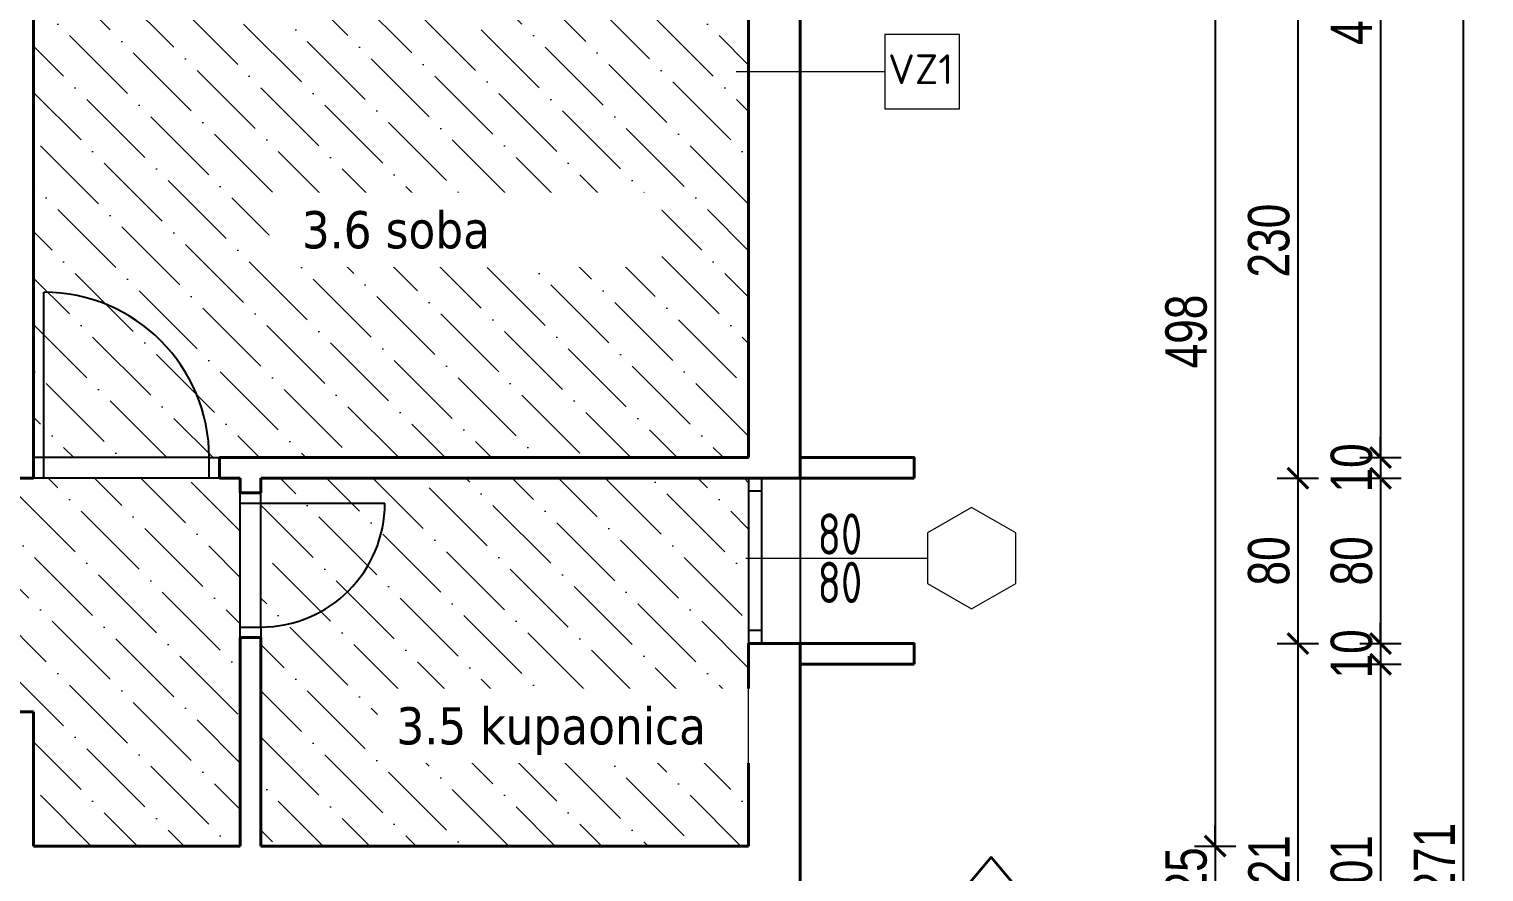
# Model space of a CAD drawing. Header units: millimetres. Extents: x 195897 to 285417, y -229751 to -116129.
# Drawn here: x 223162 to 223866, y -222599 to -222191 of the extents above; entities that cross this region are included whole.
import ezdxf
from ezdxf.enums import TextEntityAlignment as Align

# ---------------------------------------------------------------- set-up
doc = ezdxf.new("R2010")
doc.units = ezdxf.units.MM
doc.header["$PDMODE"] = 2
doc.linetypes.add('HIDDEN', pattern=[0.375, 0.25, -0.125])
doc.layers.get('0').update_dxf_attribs({"lineweight": 0})
doc.layers.get('Defpoints').update_dxf_attribs({"color": 250, "lineweight": 0})
for name, color, linetype, lineweight in [('06-hatch_grijano', 30, 'Continuous', 0), ('07-kote', 70, 'Continuous', 9), ('09-oznaka stavke', 1, 'Continuous', 0), ('5-TX', 113, 'Continuous', 5), ('TP_01 - 0.50', 1, 'Continuous', 40)]:
    doc.layers.add(name, color=color, linetype=linetype, lineweight=lineweight)
for name, color, linetype in [('TP_Otvori', 8, 'Continuous'), ('TP_Otvori.block', 8, 'Continuous'), ('zidovi', 1, 'Continuous')]:
    doc.layers.add(name, color=color, linetype=linetype)
doc.styles.add('isocpeur', font='isocpeur.ttf')
doc.styles.add('OPIS', font='hrcom.shx', dxfattribs={"width": 0.8, "height": 20})
doc.styles.add('tahoma10', font='tahoma.ttf', dxfattribs={"height": 2})
doc.dimstyles.new('ISO-25', dxfattribs={"dimtxt": 20, "dimasz": 10, "dimexe": 10, "dimexo": 10, "dimgap": 4, "dimtad": 1, "dimdec": 0, "dimtxsty": 'OPIS', "dimblk": 'ARCHTICK', "dimcen": 10, "dimdle": 10, "dimadec": 0, "dimazin": 0, "dimtfac": 1, "dimtdec": 0, "dimtix": 1, "dimtmove": 0, "dimatfit": 3, "dimldrblk": 'ARCHTICK', "dimfxl": 10, "dimfxlon": 1, "dimarcsym": 0})

# ---------------------------------------------------------------- blocks, each defined once
blk = doc.blocks.new('*U658')
at = {"layer": 'TP_Otvori'}
for p, q in [((5, 0), (5, 60)), ((5, 0), (0, 0)), ((65, 0), (5, 0)), ((5, -10), (5, 0)), ((65, -10), (65, 0)), ((65, 0), (70, 0)), ((70, -10), (0, -10))]:
    blk.add_line(p, q, dxfattribs=at)
blk.add_arc((5, 0), 60, 0.00001, 90.00001, dxfattribs=at)
blk = doc.blocks.new('*U654')
at = {"layer": 'TP_Otvori'}
for p, q in [((5, 0), (5, 80)), ((5, 0), (0, 0)), ((85, 0), (5, 0)), ((5, -10), (5, 0)), ((85, -10), (85, 0)), ((85, 0), (90, 0)), ((90, -10), (0, -10))]:
    blk.add_line(p, q, dxfattribs=at)
blk.add_arc((5, 0), 80, 0.00001, 90.00001, dxfattribs=at)
blk = doc.blocks.new('_ArchTick')
at = {"color": 0, "linetype": 'ByBlock', "lineweight": 0, "const_width": 0.15}
blk.add_lwpolyline([(-0.5, -0.5), (0.5, 0.5)], dxfattribs=at)
blk = doc.blocks.new('*D1287')
at = {"layer": '07-kote', "color": 0, "linetype": 'ByBlock', "lineweight": -2, "ltscale": 5, "transparency": 16777216}
for p, q in [((223736.17, -222078.17), (223736.17, -222596.17)), ((223726.17, -222088.17), (223746.17, -222088.17)), ((223726.17, -222586.17), (223746.17, -222586.17))]:
    blk.add_line(p, q, dxfattribs=at)
at = {"layer": 'Defpoints', "color": 0, "linetype": 'ByBlock', "ltscale": 5, "transparency": 16777216}
for p in [(223387.44, -222088.17), (223510.44, -222586.17), (223736.17, -222586.17)]:
    blk.add_point(p, dxfattribs=at)
at = {"layer": '07-kote', "color": 0, "linetype": 'ByBlock', "lineweight": -2, "ltscale": 5, "transparency": 16777216, "xscale": 10, "yscale": 10, "zscale": 10}
for p, rotation in [((223736.17, -222088.17), 90), ((223736.17, -222586.17), 270)]:
    blk.add_blockref('_ArchTick', p, dxfattribs=dict(at, rotation=rotation))
at = {"layer": '07-kote', "color": 0, "linetype": 'ByBlock', "ltscale": 5, "transparency": 16777216, "insert": (223722.17, -222337.17), "char_height": 20, "attachment_point": 5, "rotation": 90, "style": 'OPIS'}
blk.add_mtext('498', dxfattribs=at)
blk = doc.blocks.new('*D1288')
at = {"layer": '07-kote', "color": 0, "linetype": 'ByBlock', "lineweight": -2, "ltscale": 5, "transparency": 16777216}
for p, q in [((223736.17, -222586.17), (223736.17, -222576.17)), ((223726.17, -222586.17), (223746.17, -222586.17)), ((223736.17, -222586.17), (223736.17, -222611.17)), ((223726.17, -222611.17), (223746.17, -222611.17)), ((223736.17, -222611.17), (223736.17, -222621.17))]:
    blk.add_line(p, q, dxfattribs=at)
at = {"layer": 'Defpoints', "color": 0, "linetype": 'ByBlock', "ltscale": 5, "transparency": 16777216}
for p in [(223510.44, -222586.17), (223510.44, -222611.17), (223736.17, -222611.17)]:
    blk.add_point(p, dxfattribs=at)
at = {"layer": '07-kote', "color": 0, "linetype": 'ByBlock', "lineweight": -2, "ltscale": 5, "transparency": 16777216, "xscale": 10, "yscale": 10, "zscale": 10}
for p, rotation in [((223736.17, -222586.17), 270), ((223736.17, -222611.17), 90)]:
    blk.add_blockref('_ArchTick', p, dxfattribs=dict(at, rotation=rotation))
at = {"layer": '07-kote', "color": 0, "linetype": 'ByBlock', "ltscale": 5, "transparency": 16777216, "insert": (223722.17, -222598.67), "char_height": 20, "attachment_point": 5, "rotation": 90, "style": 'OPIS'}
blk.add_mtext('25', dxfattribs=at)
blk = doc.blocks.new('*D1302')
at = {"layer": '07-kote', "color": 0, "linetype": 'ByBlock', "lineweight": -2, "ltscale": 5, "transparency": 16777216}
for p, q in [((223776.17, -222168.17), (223776.17, -222418.17)), ((223766.17, -222178.17), (223786.17, -222178.17)), ((223766.17, -222408.17), (223786.17, -222408.17))]:
    blk.add_line(p, q, dxfattribs=at)
at = {"layer": 'Defpoints', "color": 0, "linetype": 'ByBlock', "ltscale": 5, "transparency": 16777216}
for p in [(223535.44, -222178.17), (223590.44, -222408.17), (223776.17, -222408.17)]:
    blk.add_point(p, dxfattribs=at)
at = {"layer": '07-kote', "color": 0, "linetype": 'ByBlock', "lineweight": -2, "ltscale": 5, "transparency": 16777216, "xscale": 10, "yscale": 10, "zscale": 10}
for p, rotation in [((223776.17, -222178.17), 90), ((223776.17, -222408.17), 270)]:
    blk.add_blockref('_ArchTick', p, dxfattribs=dict(at, rotation=rotation))
at = {"layer": '07-kote', "color": 0, "linetype": 'ByBlock', "ltscale": 5, "transparency": 16777216, "insert": (223762.17, -222293.17), "char_height": 20, "attachment_point": 5, "rotation": 90, "style": 'OPIS'}
blk.add_mtext('230', dxfattribs=at)
blk = doc.blocks.new('*D1303')
at = {"layer": '07-kote', "color": 0, "linetype": 'ByBlock', "lineweight": -2, "ltscale": 5, "transparency": 16777216}
for p, q in [((223776.17, -222398.17), (223776.17, -222498.17)), ((223766.17, -222408.17), (223786.17, -222408.17)), ((223766.17, -222488.17), (223786.17, -222488.17))]:
    blk.add_line(p, q, dxfattribs=at)
at = {"layer": 'Defpoints', "color": 0, "linetype": 'ByBlock', "ltscale": 5, "transparency": 16777216}
for p in [(223590.44, -222408.17), (223590.44, -222488.17), (223776.17, -222488.17)]:
    blk.add_point(p, dxfattribs=at)
at = {"layer": '07-kote', "color": 0, "linetype": 'ByBlock', "lineweight": -2, "ltscale": 5, "transparency": 16777216, "xscale": 10, "yscale": 10, "zscale": 10}
for p, rotation in [((223776.17, -222408.17), 90), ((223776.17, -222488.17), 270)]:
    blk.add_blockref('_ArchTick', p, dxfattribs=dict(at, rotation=rotation))
at = {"layer": '07-kote', "color": 0, "linetype": 'ByBlock', "ltscale": 5, "transparency": 16777216, "insert": (223762.17, -222448.17), "char_height": 20, "attachment_point": 5, "rotation": 90, "style": 'OPIS'}
blk.add_mtext('80', dxfattribs=at)
blk = doc.blocks.new('*D1304')
at = {"layer": '07-kote', "color": 0, "linetype": 'ByBlock', "lineweight": -2, "ltscale": 5, "transparency": 16777216}
for p, q in [((223776.17, -222478.17), (223776.17, -222719.17)), ((223766.17, -222488.17), (223786.17, -222488.17)), ((223766.17, -222709.17), (223786.17, -222709.17))]:
    blk.add_line(p, q, dxfattribs=at)
at = {"layer": 'Defpoints', "color": 0, "linetype": 'ByBlock', "ltscale": 5, "transparency": 16777216}
for p in [(223590.44, -222488.17), (223590.44, -222709.17), (223776.17, -222709.17)]:
    blk.add_point(p, dxfattribs=at)
at = {"layer": '07-kote', "color": 0, "linetype": 'ByBlock', "lineweight": -2, "ltscale": 5, "transparency": 16777216, "xscale": 10, "yscale": 10, "zscale": 10}
for p, rotation in [((223776.17, -222488.17), 90), ((223776.17, -222709.17), 270)]:
    blk.add_blockref('_ArchTick', p, dxfattribs=dict(at, rotation=rotation))
at = {"layer": '07-kote', "color": 0, "linetype": 'ByBlock', "ltscale": 5, "transparency": 16777216, "insert": (223762.17, -222598.67), "char_height": 20, "attachment_point": 5, "rotation": 90, "style": 'OPIS'}
blk.add_mtext('221', dxfattribs=at)
blk = doc.blocks.new('*D1315')
at = {"layer": '07-kote', "color": 0, "linetype": 'ByBlock', "lineweight": -2, "ltscale": 5, "transparency": 16777216}
for p, q in [((223816.17, -221953.17), (223816.17, -222408.17)), ((223806.17, -221963.17), (223826.17, -221963.17)), ((223806.17, -222398.17), (223826.17, -222398.17))]:
    blk.add_line(p, q, dxfattribs=at)
at = {"layer": 'Defpoints', "color": 0, "linetype": 'ByBlock', "ltscale": 5, "transparency": 16777216}
for p in [(223535.44, -221963.17), (223590.44, -222398.17), (223816.17, -222398.17)]:
    blk.add_point(p, dxfattribs=at)
at = {"layer": '07-kote', "color": 0, "linetype": 'ByBlock', "lineweight": -2, "ltscale": 5, "transparency": 16777216, "xscale": 10, "yscale": 10, "zscale": 10}
for p, rotation in [((223816.17, -221963.17), 90), ((223816.17, -222398.17), 270)]:
    blk.add_blockref('_ArchTick', p, dxfattribs=dict(at, rotation=rotation))
at = {"layer": '07-kote', "color": 0, "linetype": 'ByBlock', "ltscale": 5, "transparency": 16777216, "insert": (223802.17, -222180.67), "char_height": 20, "attachment_point": 5, "rotation": 90, "style": 'OPIS'}
blk.add_mtext('435', dxfattribs=at)
blk = doc.blocks.new('*D1316')
at = {"layer": '07-kote', "color": 0, "linetype": 'ByBlock', "lineweight": -2, "ltscale": 5, "transparency": 16777216}
for p, q in [((223816.17, -222398.17), (223816.17, -222388.17)), ((223806.17, -222398.17), (223826.17, -222398.17)), ((223816.17, -222398.17), (223816.17, -222408.17)), ((223806.17, -222408.17), (223826.17, -222408.17)), ((223816.17, -222408.17), (223816.17, -222418.17))]:
    blk.add_line(p, q, dxfattribs=at)
at = {"layer": 'Defpoints', "color": 0, "linetype": 'ByBlock', "ltscale": 5, "transparency": 16777216}
for p in [(223590.44, -222398.17), (223590.44, -222408.17), (223816.17, -222408.17)]:
    blk.add_point(p, dxfattribs=at)
at = {"layer": '07-kote', "color": 0, "linetype": 'ByBlock', "lineweight": -2, "ltscale": 5, "transparency": 16777216, "xscale": 10, "yscale": 10, "zscale": 10}
for p, rotation in [((223816.17, -222398.17), 270), ((223816.17, -222408.17), 90)]:
    blk.add_blockref('_ArchTick', p, dxfattribs=dict(at, rotation=rotation))
at = {"layer": '07-kote', "color": 0, "linetype": 'ByBlock', "ltscale": 5, "transparency": 16777216, "insert": (223802.17, -222403.17), "char_height": 20, "attachment_point": 5, "rotation": 90, "style": 'OPIS'}
blk.add_mtext('10', dxfattribs=at)
blk = doc.blocks.new('*D1317')
at = {"layer": '07-kote', "color": 0, "linetype": 'ByBlock', "lineweight": -2, "ltscale": 5, "transparency": 16777216}
for p, q in [((223816.17, -222398.17), (223816.17, -222498.17)), ((223806.17, -222408.17), (223826.17, -222408.17)), ((223806.17, -222488.17), (223826.17, -222488.17))]:
    blk.add_line(p, q, dxfattribs=at)
at = {"layer": 'Defpoints', "color": 0, "linetype": 'ByBlock', "ltscale": 5, "transparency": 16777216}
for p in [(223590.44, -222408.17), (223590.44, -222488.17), (223816.17, -222488.17)]:
    blk.add_point(p, dxfattribs=at)
at = {"layer": '07-kote', "color": 0, "linetype": 'ByBlock', "lineweight": -2, "ltscale": 5, "transparency": 16777216, "xscale": 10, "yscale": 10, "zscale": 10}
for p, rotation in [((223816.17, -222408.17), 90), ((223816.17, -222488.17), 270)]:
    blk.add_blockref('_ArchTick', p, dxfattribs=dict(at, rotation=rotation))
at = {"layer": '07-kote', "color": 0, "linetype": 'ByBlock', "ltscale": 5, "transparency": 16777216, "insert": (223802.17, -222448.17), "char_height": 20, "attachment_point": 5, "rotation": 90, "style": 'OPIS'}
blk.add_mtext('80', dxfattribs=at)
blk = doc.blocks.new('*D1318')
at = {"layer": '07-kote', "color": 0, "linetype": 'ByBlock', "lineweight": -2, "ltscale": 5, "transparency": 16777216}
for p, q in [((223816.17, -222488.17), (223816.17, -222478.17)), ((223806.17, -222488.17), (223826.17, -222488.17)), ((223816.17, -222488.17), (223816.17, -222498.17)), ((223806.17, -222498.17), (223826.17, -222498.17)), ((223816.17, -222498.17), (223816.17, -222508.17))]:
    blk.add_line(p, q, dxfattribs=at)
at = {"layer": 'Defpoints', "color": 0, "linetype": 'ByBlock', "ltscale": 5, "transparency": 16777216}
for p in [(223590.44, -222488.17), (223590.44, -222498.17), (223816.17, -222498.17)]:
    blk.add_point(p, dxfattribs=at)
at = {"layer": '07-kote', "color": 0, "linetype": 'ByBlock', "lineweight": -2, "ltscale": 5, "transparency": 16777216, "xscale": 10, "yscale": 10, "zscale": 10}
for p, rotation in [((223816.17, -222488.17), 270), ((223816.17, -222498.17), 90)]:
    blk.add_blockref('_ArchTick', p, dxfattribs=dict(at, rotation=rotation))
at = {"layer": '07-kote', "color": 0, "linetype": 'ByBlock', "ltscale": 5, "transparency": 16777216, "insert": (223802.17, -222493.17), "char_height": 20, "attachment_point": 5, "rotation": 90, "style": 'OPIS'}
blk.add_mtext('10', dxfattribs=at)
blk = doc.blocks.new('*D1319')
at = {"layer": '07-kote', "color": 0, "linetype": 'ByBlock', "lineweight": -2, "ltscale": 5, "transparency": 16777216}
for p, q in [((223816.17, -222488.17), (223816.17, -222709.17)), ((223806.17, -222498.17), (223826.17, -222498.17)), ((223806.17, -222699.17), (223826.17, -222699.17))]:
    blk.add_line(p, q, dxfattribs=at)
at = {"layer": 'Defpoints', "color": 0, "linetype": 'ByBlock', "ltscale": 5, "transparency": 16777216}
for p in [(223590.44, -222498.17), (223590.44, -222699.17), (223816.17, -222699.17)]:
    blk.add_point(p, dxfattribs=at)
at = {"layer": '07-kote', "color": 0, "linetype": 'ByBlock', "lineweight": -2, "ltscale": 5, "transparency": 16777216, "xscale": 10, "yscale": 10, "zscale": 10}
for p, rotation in [((223816.17, -222498.17), 90), ((223816.17, -222699.17), 270)]:
    blk.add_blockref('_ArchTick', p, dxfattribs=dict(at, rotation=rotation))
at = {"layer": '07-kote', "color": 0, "linetype": 'ByBlock', "ltscale": 5, "transparency": 16777216, "insert": (223802.17, -222598.67), "char_height": 20, "attachment_point": 5, "rotation": 90, "style": 'OPIS'}
blk.add_mtext('201', dxfattribs=at)
blk = doc.blocks.new('*D1326')
at = {"layer": '07-kote', "color": 0, "linetype": 'ByBlock', "lineweight": -2, "ltscale": 5, "transparency": 16777216}
for p, q in [((223856.17, -221953.17), (223856.17, -223244.17)), ((223846.17, -221963.17), (223866.17, -221963.17)), ((223846.17, -223234.17), (223866.17, -223234.17))]:
    blk.add_line(p, q, dxfattribs=at)
at = {"layer": 'Defpoints', "color": 0, "linetype": 'ByBlock', "ltscale": 5, "transparency": 16777216}
for p in [(223535.44, -221963.17), (223535.44, -223234.17), (223856.17, -223234.17)]:
    blk.add_point(p, dxfattribs=at)
at = {"layer": '07-kote', "color": 0, "linetype": 'ByBlock', "lineweight": -2, "ltscale": 5, "transparency": 16777216, "xscale": 10, "yscale": 10, "zscale": 10}
for p, rotation in [((223856.17, -221963.17), 90), ((223856.17, -223234.17), 270)]:
    blk.add_blockref('_ArchTick', p, dxfattribs=dict(at, rotation=rotation))
at = {"layer": '07-kote', "color": 0, "linetype": 'ByBlock', "ltscale": 5, "transparency": 16777216, "insert": (223842.17, -222598.67), "char_height": 20, "attachment_point": 5, "rotation": 90, "style": 'OPIS'}
blk.add_mtext('1271', dxfattribs=at)
blk = doc.blocks.new('*D1374')
at = {"layer": '07-kote', "color": 0, "linetype": 'ByBlock', "lineweight": -2, "ltscale": 5, "transparency": 16777216}
for p, q in [((223535.44, -221468.16), (223535.44, -221448.16)), ((223590.44, -221468.16), (223590.44, -221448.16)), ((223525.44, -221458.16), (223600.44, -221458.16))]:
    blk.add_line(p, q, dxfattribs=at)
at = {"layer": 'Defpoints', "color": 0, "linetype": 'ByBlock', "ltscale": 5, "transparency": 16777216}
for p in [(223590.44, -221458.16), (223535.44, -222398.17), (223590.44, -222398.17)]:
    blk.add_point(p, dxfattribs=at)
at = {"layer": '07-kote', "color": 0, "linetype": 'ByBlock', "lineweight": -2, "ltscale": 5, "transparency": 16777216, "xscale": 10, "yscale": 10, "zscale": 10, "rotation": 180}
blk.add_blockref('_ArchTick', (223535.44, -221458.16), dxfattribs=at)
at = {"layer": '07-kote', "color": 0, "linetype": 'ByBlock', "lineweight": -2, "ltscale": 5, "transparency": 16777216, "xscale": 10, "yscale": 10, "zscale": 10}
blk.add_blockref('_ArchTick', (223590.44, -221458.16), dxfattribs=at)
at = {"layer": '07-kote', "color": 0, "linetype": 'ByBlock', "ltscale": 5, "transparency": 16777216, "insert": (223562.94, -221444.16), "char_height": 20, "attachment_point": 5, "style": 'OPIS'}
blk.add_mtext('55', dxfattribs=at)
blk = doc.blocks.new('*U65')
at = {"ltscale": 0.1}
blk.add_line((0.125, 0.375), (0.625, 0.375), dxfattribs=at)
blk.add_lwpolyline([(-0.125, 0.25), (-0.125, 0.5), (0.125, 0.5), (0.125, 0.25)], close=True, dxfattribs=at)
at = {"style": 'isocpeur'}
blk.add_attdef('sl', text='', height=0.1, dxfattribs=at).set_placement((0.005, 0.3336), align=Align.CENTER)
blk = doc.blocks.new('*U1887')
blk.add_lwpolyline([(0, 31.05), (0, -59.18)])
blk.add_lwpolyline([(-12.61, -59.18), (-25.22, -81.02), (-12.61, -102.86), (12.61, -102.86), (25.22, -81.02), (12.61, -59.18)], close=True)
at = {"style": 'isocpeur', "width": 0.75}
for tag, p in [('VIS', (-12, -15.62)), ('SIR', (12, -15.62))]:
    blk.add_attdef(tag, text='', height=15, rotation=270, dxfattribs=at).set_placement(p, align=Align.MIDDLE)
blk.add_attdef('BR', text='', height=20, rotation=268, dxfattribs=at).set_placement((0, -81.02), align=Align.MIDDLE_CENTER)

msp = doc.modelspace()

# ---------------------------------------------------------------- hatches: boundary and pattern name
at = {"layer": '06-hatch_grijano'}
h = msp.add_hatch(dxfattribs=at)
h.set_pattern_fill('ANSI36', color=256, scale=5, angle=270, style=0)
h.paths.add_polyline_path([(223164.44, -222088.17), (223510.44, -222088.17), (223510.44, -222398.17), (223164.44, -222398.17)])
h.paths.add_polyline_path([(223283.01, -222307.32), (223393.18, -222307.32), (223393.18, -222268.44), (223283.01, -222268.44)], flags=24)
h = msp.add_hatch(dxfattribs=at)
h.set_pattern_fill('ANSI36', color=256, scale=5, angle=270, style=0)
h.paths.add_polyline_path([(222418.44, -222586.17), (222766.44, -222586.17), (222766.44, -222516.17), (222791.44, -222516.17), (222791.44, -222586.17), (223139.44, -222586.17), (223139.44, -222521.17), (223164.44, -222521.17), (223164.44, -222586.17), (223264.44, -222586.17), (223264.44, -222408.17), (222791.44, -222408.17), (222791.44, -222426.17), (222766.44, -222426.17), (222766.44, -222251.17), (222678.44, -222251.17), (222678.44, -222284.17), (222418.44, -222284.17)])
h.paths.add_polyline_path([(222919.83, -222298.12), (223030, -222298.12), (223030, -222259.24), (222919.83, -222259.24)], flags=25)
h.paths.add_polyline_path([(222920.5, -222499.16), (223044.99, -222499.16), (223044.99, -222460.28), (222920.5, -222460.28)], flags=24)
h.paths.add_polyline_path([(222516.27, -222381.48), (222715.93, -222381.48), (222715.93, -222342.6), (222516.27, -222342.6)], flags=24)
h = msp.add_hatch(dxfattribs=at)
h.set_pattern_fill('ANSI36', color=256, scale=5, angle=270, style=0)
h.paths.add_polyline_path([(223274.44, -222586.17), (223510.44, -222586.17), (223510.44, -222408.17), (223274.44, -222408.17)])
h.paths.add_polyline_path([(223334.34, -222547.38), (223495.74, -222547.38), (223495.74, -222508.49), (223334.34, -222508.49)], flags=24)

# ---------------------------------------------------------------- linework, layer by layer
at = {"layer": '06-hatch_grijano', "linetype": 'ByBlock', "ltscale": 5}
msp.add_lwpolyline([(222418.44, -222586.17), (222766.44, -222586.17), (222766.44, -222516.17), (222791.44, -222516.17), (222791.44, -222586.17), (223139.44, -222586.17), (223139.44, -222521.17), (223164.44, -222521.17), (223164.44, -222586.17), (223264.44, -222586.17), (223264.44, -222408.17), (222791.44, -222408.17), (222791.44, -222426.17), (222766.44, -222426.17), (222766.44, -222251.17), (222678.44, -222251.17), (222678.44, -222284.17), (222418.44, -222284.17), (222418.44, -222586.17)], dxfattribs=at)
at = {"layer": 'Defpoints', "linetype": 'ByBlock', "ltscale": 5}
for points in [[(223736.17, -223800.96), (223736.17, -221383.12)], [(223776.17, -223800.96), (223776.17, -221383.12)], [(223816.17, -223800.96), (223816.17, -221383.12)], [(223856.17, -223800.96), (223856.17, -221383.12)]]:
    msp.add_lwpolyline(points, dxfattribs=at)
at = {"layer": 'TP_01 - 0.50'}
for p, q in [((223164.44, -222398.17), (223164.44, -222088.17)), ((223510.44, -222398.17), (223510.44, -222178.17)), ((223535.44, -222408.17), (223535.44, -222178.17)), ((223164.44, -222398.17), (223164.44, -222408.17)), ((223254.44, -222398.17), (223510.44, -222398.17)), ((223254.44, -222398.17), (223254.44, -222408.17)), ((222913.44, -222408.17), (223164.44, -222408.17)), ((223254.44, -222408.17), (223264.44, -222408.17)), ((223264.44, -222415.17), (223264.44, -222408.17)), ((223274.44, -222408.17), (223510.44, -222408.17)), ((223274.44, -222415.17), (223274.44, -222408.17)), ((223510.44, -222408.17), (223535.44, -222408.17)), ((223535.44, -222408.17), (223510.44, -222408.17)), ((223274.44, -222415.17), (223264.44, -222415.17)), ((223264.44, -222586.17), (223264.44, -222485.17)), ((223274.44, -222485.17), (223264.44, -222485.17)), ((223274.44, -222586.17), (223274.44, -222485.17)), ((223510.44, -222586.17), (223510.44, -222488.17)), ((223510.44, -222488.17), (223535.44, -222488.17)), ((223535.44, -222488.17), (223510.44, -222488.17)), ((223535.44, -222586.17), (223535.44, -222488.17)), ((223535.44, -222709.17), (223535.44, -222488.17)), ((223139.44, -222521.17), (223164.44, -222521.17)), ((223164.44, -222586.17), (223164.44, -222521.17)), ((223164.44, -222586.17), (223264.44, -222586.17)), ((223274.44, -222586.17), (223510.44, -222586.17))]:
    msp.add_line(p, q, dxfattribs=at)
for points in [[(223590.44, -222408.17), (223535.44, -222408.17), (223535.44, -222398.17), (223590.44, -222398.17), (223590.44, -222408.17)], [(223590.44, -222498.17), (223535.44, -222498.17), (223535.44, -222488.17), (223590.44, -222488.17), (223590.44, -222498.17)]]:
    msp.add_lwpolyline(points, dxfattribs=at)
at = {"layer": 'TP_Otvori'}
for p, q in [((223510.44, -222408.17), (223510.44, -222488.17)), ((223510.44, -222408.17), (223510.44, -222488.17)), ((223516.69, -222408.17), (223516.69, -222488.17)), ((223535.44, -222408.17), (223535.44, -222488.17)), ((223516.69, -222414.42), (223510.44, -222414.42)), ((223516.69, -222481.92), (223510.44, -222481.92))]:
    msp.add_line(p, q, dxfattribs=at)
at = {"layer": 'zidovi', "lineweight": 35}
msp.add_lwpolyline([(223627.73, -222591.61), (223599.97, -222624.57), (223655.5, -222624.57), (223627.73, -222591.61)], dxfattribs=at)

# ---------------------------------------------------------------- block references
at = {"layer": '09-oznaka stavke', "linetype": 'HIDDEN', "ltscale": 50}
ref = msp.add_blockref('*U1887', (223539.34, -222446.84), dxfattribs=dict(at, xscale=0.9750000000000001, yscale=0.9750000000000001, zscale=0.9750000000000001, rotation=90.0017920265444))
ref.add_attrib('SIR', '80', dxfattribs={"layer": '0', "height": 20, "rotation": 0.00179, "style": 'isocpeur', "width": 0.75}).set_placement((223554.57, -222435.14), align=Align.MIDDLE)
ref.add_attrib('VIS', '80', dxfattribs={"layer": '0', "height": 20, "rotation": 0.00179, "style": 'isocpeur', "width": 0.75}).set_placement((223554.57, -222458.54), align=Align.MIDDLE)
at = {"layer": '5-TX'}
ref = msp.add_blockref('*U65', (223594.39, -222265.46), dxfattribs=dict(at, xscale=-144.0000000000024, yscale=144.0000000000024, zscale=144.0000000000024, rotation=0.0001386217754983932))
ref.add_attrib('sl', 'VZ1', dxfattribs={"layer": '0', "height": 14.4, "rotation": 0.00014, "style": 'isocpeur'}).set_placement((223593.66, -222217.42), align=Align.CENTER)
at = {"layer": 'TP_Otvori.block'}
msp.add_blockref('*U654', (223164.44, -222398.17), dxfattribs=at)
at = {"layer": 'TP_Otvori.block', "rotation": 270}
msp.add_blockref('*U658', (223274.44, -222415.17), dxfattribs=at)

# ---------------------------------------------------------------- dimensions: what is measured, and where the dimension line sits
at = {"layer": '07-kote', "linetype": 'ByBlock', "ltscale": 5}
dim = msp.add_linear_dim(base=(223590.44, -221458.16), p1=(223535.44, -222398.17), p2=(223590.44, -222398.17), dimstyle='ISO-25', dxfattribs=at)
dim.commit()
dim.dimension.update_dxf_attribs({"geometry": '*D1374', "text_midpoint": (223562.94, -221444.16)})
for base, p1, p2, picture, middle in [((223816.17, -222398.17), (223535.44, -221963.17), (223590.44, -222398.17), '*D1315', (223802.17, -222180.67)), ((223856.17, -223234.17), (223535.44, -221963.17), (223535.44, -223234.17), '*D1326', (223842.17, -222598.67)), ((223776.17, -222408.17), (223535.44, -222178.17), (223590.44, -222408.17), '*D1302', (223762.17, -222293.17)), ((223816.17, -222408.17), (223590.44, -222398.17), (223590.44, -222408.17), '*D1316', (223802.17, -222403.17)), ((223776.17, -222488.17), (223590.44, -222408.17), (223590.44, -222488.17), '*D1303', (223762.17, -222448.17)), ((223816.17, -222488.17), (223590.44, -222408.17), (223590.44, -222488.17), '*D1317', (223802.17, -222448.17)), ((223816.17, -222498.17), (223590.44, -222488.17), (223590.44, -222498.17), '*D1318', (223802.17, -222493.17)), ((223776.17, -222709.17), (223590.44, -222488.17), (223590.44, -222709.17), '*D1304', (223762.17, -222598.67)), ((223816.17, -222699.17), (223590.44, -222498.17), (223590.44, -222699.17), '*D1319', (223802.17, -222598.67)), ((223736.17, -222611.17), (223510.44, -222586.17), (223510.44, -222611.17), '*D1288', (223722.17, -222598.67))]:
    dim = msp.add_linear_dim(base=base, p1=p1, p2=p2, angle=90, dimstyle='ISO-25', override={"dimtmove": 1}, dxfattribs=at)
    dim.commit()
    dim.dimension.update_dxf_attribs({"geometry": picture, "text_midpoint": middle})

# ---------------------------------------------------------------- next in the draw order: texts
at = {"layer": '07-kote', "linetype": 'ByBlock', "ltscale": 5, "char_height": 18, "attachment_point": 1, "style": 'tahoma10', "bg_fill": 2}
for s, insert in [('\\pt90; 3.6 soba ', (223287.51, -222278.9)), ('\\pt90;3.5 kupaonica ', (223340.01, -222518.95))]:
    msp.add_mtext_dynamic_manual_height_columns(s, width=171.7931, gutter_width=10, heights=[2.54], dxfattribs=dict(at, insert=insert))

# ---------------------------------------------------------------- next in the draw order: linework, layer by layer
at = {"layer": '06-hatch_grijano', "linetype": 'ByBlock', "ltscale": 5}
for points in [[(223164.44, -222088.17), (223510.44, -222088.17), (223510.44, -222398.17), (223164.44, -222398.17)], [(223274.44, -222586.17), (223510.44, -222586.17), (223510.44, -222408.17), (223274.44, -222408.17)]]:
    msp.add_lwpolyline(points, close=True, dxfattribs=at)

# ---------------------------------------------------------------- next in the draw order: dimensions: what is measured, and where the dimension line sits
at = {"layer": '07-kote', "linetype": 'ByBlock', "ltscale": 5}
dim = msp.add_linear_dim(base=(223736.17, -222586.17), p1=(223387.44, -222088.17), p2=(223510.44, -222586.17), angle=90, dimstyle='ISO-25', override={"dimtmove": 1}, dxfattribs=at)
dim.commit()
dim.dimension.update_dxf_attribs({"geometry": '*D1287', "text_midpoint": (223722.17, -222337.17)})

doc.saveas('drawing.dxf')
